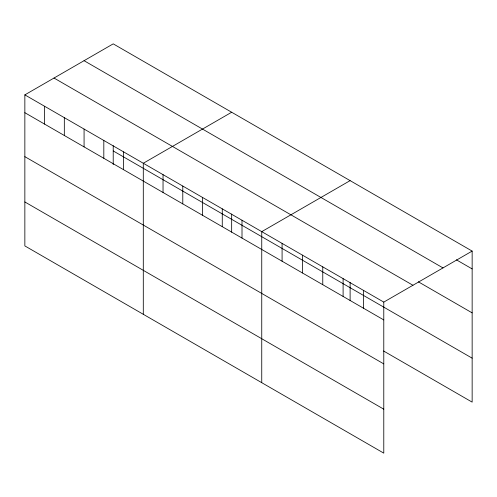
<?xml version="1.0" encoding="UTF-8"?>
<svg xmlns="http://www.w3.org/2000/svg" width="497" height="497" viewBox="0 0 497 497"><rect width="100%" height="100%" fill="white"/><g stroke="black" fill="none" stroke-linecap="round" stroke-linejoin="round"><path stroke-width="0.75" d="M24.85 94.871L383.783 302.101L383.783 453.14L24.85 245.916L24.85 94.871L113.217 43.86L472.15 251.084L472.15 402.129L383.572 350.988M231.664 112.241L143.298 163.258L143.298 314.297M350.112 180.628L261.745 231.645L261.745 382.684M383.783 302.101L472.15 251.084M456.401 259.825L472.15 268.914M84.055 60.69L442.989 267.92M418.35 281.811L472.15 312.874M54.011 78.041L412.945 285.266M113.217 150.939L472.15 358.163M24.85 112.701L383.783 319.931M24.85 156.661L383.783 363.891M24.85 201.956L383.783 409.18M363.444 290.36L363.444 308.19M350.112 282.426L350.112 300.592M343.104 278.618L343.104 296.448M322.764 266.877L322.764 284.7M302.424 255.129L302.424 272.959M282.085 243.387L282.085 261.217M242.008 220.246L242.008 238.075M231.664 214.039L231.664 232.205M222.265 208.852L222.265 226.675M202.521 197.452L202.521 215.282M182.784 186.058L182.784 203.882M163.041 174.658L163.041 192.488M123.554 151.865L123.554 169.688M113.217 145.652L113.217 164.582M103.817 140.465L103.817 158.294M84.074 129.065L84.074 146.895M64.33 117.671L64.33 135.495M44.593 106.271L44.593 124.101"/></g></svg>
